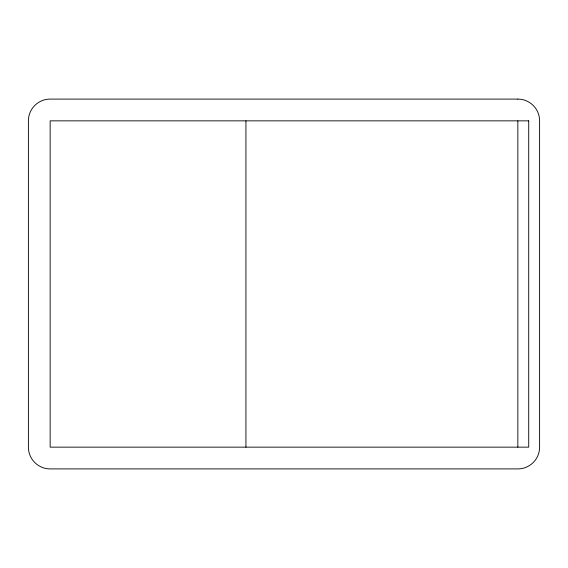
<?xml version="1.0" encoding="UTF-8"?>
<svg xmlns="http://www.w3.org/2000/svg" width="568" height="568" viewBox="0 0 568 568"><rect width="100%" height="100%" fill="white"/><g stroke="black" fill="none" stroke-linecap="round" stroke-linejoin="round"><path stroke-width="0.85" d="M517.846 120.849L517.846 447.151M245.93 120.849L245.93 447.151M517.846 99.095L50.154 99.095A21.754 21.754 0 0 0 28.4 120.849L28.4 447.151A21.754 21.754 0 0 0 50.154 468.905L517.846 468.905A21.754 21.754 0 0 0 539.6 447.151L539.6 120.849A21.754 21.754 0 0 0 517.846 99.095M528.723 120.849L50.154 120.849L50.154 447.151L528.723 447.151L528.723 120.849"/></g></svg>
